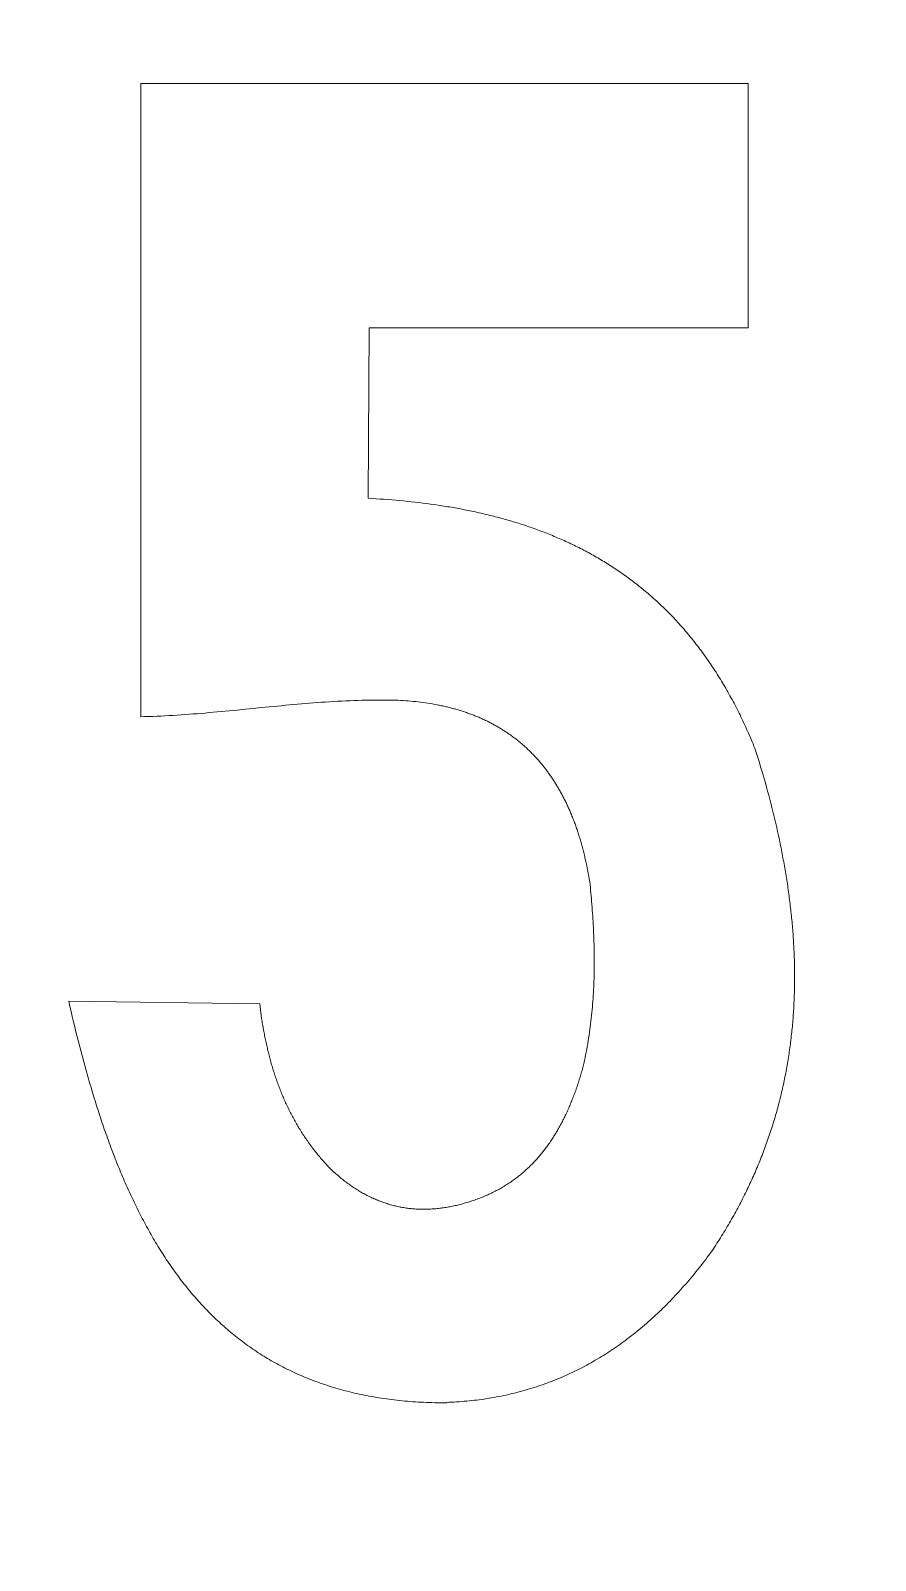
# Model space of a CAD drawing. Header units: millimetres. Extents: x 1182829 to 1183704, y -71582 to -71209.
# Drawn here: x 1182846.51 to 1182846.99, y -71525.89 to -71525.02 of the extents above; entities that cross this region are included whole.
import ezdxf

# ---------------------------------------------------------------- set-up
doc = ezdxf.new("R2010")
doc.units = ezdxf.units.MM
doc.layers.get('0').update_dxf_attribs({"lineweight": 9})

msp = doc.modelspace()

# ---------------------------------------------------------------- linework, layer by layer
msp.add_lwpolyline([(1182846.74651, -71525.80022), (1182846.74651, -71525.80022), (1182846.74799, -71525.80016), (1182846.74946, -71525.80009), (1182846.75092, -71525.80002), (1182846.75238, -71525.79993), (1182846.75383, -71525.79983), (1182846.75528, -71525.79972), (1182846.75673, -71525.7996), (1182846.75817, -71525.79947), (1182846.7596, -71525.79933), (1182846.76103, -71525.79918), (1182846.76246, -71525.79903), (1182846.76387, -71525.79885), (1182846.76529, -71525.79867), (1182846.7667, -71525.79848), (1182846.7681, -71525.79828), (1182846.7695, -71525.79807), (1182846.7709, -71525.79785), (1182846.77229, -71525.79762), (1182846.77367, -71525.79738), (1182846.77506, -71525.79713), (1182846.77643, -71525.79687), (1182846.7778, -71525.79659), (1182846.77917, -71525.79631), (1182846.78053, -71525.79602), (1182846.78189, -71525.79572), (1182846.78324, -71525.79541), (1182846.78458, -71525.79508), (1182846.78593, -71525.79475), (1182846.78726, -71525.79441), (1182846.7886, -71525.79406), (1182846.78992, -71525.7937), (1182846.79125, -71525.79333), (1182846.79257, -71525.79294), (1182846.79388, -71525.79255), (1182846.79519, -71525.79215), (1182846.79649, -71525.79174), (1182846.79779, -71525.79132), (1182846.79909, -71525.79089), (1182846.80038, -71525.79045), (1182846.80167, -71525.79), (1182846.80295, -71525.78954), (1182846.80422, -71525.78907), (1182846.80549, -71525.78859), (1182846.80676, -71525.7881), (1182846.80802, -71525.7876), (1182846.80928, -71525.78709), (1182846.81054, -71525.78657), (1182846.81178, -71525.78604), (1182846.81303, -71525.78551), (1182846.81427, -71525.78496), (1182846.8155, -71525.7844), (1182846.81673, -71525.78384), (1182846.81796, -71525.78326), (1182846.81918, -71525.78267), (1182846.8204, -71525.78208), (1182846.82161, -71525.78147), (1182846.82282, -71525.78086), (1182846.82402, -71525.78024), (1182846.82522, -71525.7796), (1182846.82642, -71525.77896), (1182846.82761, -71525.77831), (1182846.82879, -71525.77765), (1182846.82997, -71525.77698), (1182846.83115, -71525.7763), (1182846.83232, -71525.77561), (1182846.83349, -71525.77491), (1182846.83465, -71525.7742), (1182846.83581, -71525.77348), (1182846.83696, -71525.77275), (1182846.83811, -71525.77202), (1182846.83926, -71525.77127), (1182846.8404, -71525.77052), (1182846.84154, -71525.76975), (1182846.84267, -71525.76898), (1182846.8438, -71525.7682), (1182846.84492, -71525.76741), (1182846.84604, -71525.76661), (1182846.84716, -71525.7658), (1182846.84827, -71525.76498), (1182846.84938, -71525.76415), (1182846.85048, -71525.76331), (1182846.85158, -71525.76246), (1182846.85267, -71525.76161), (1182846.85376, -71525.76074), (1182846.85485, -71525.75987), (1182846.85593, -71525.75899), (1182846.857, -71525.7581), (1182846.85808, -71525.7572), (1182846.85914, -71525.75629), (1182846.86021, -71525.75537), (1182846.86127, -71525.75444), (1182846.86232, -71525.7535), (1182846.86337, -71525.75256), (1182846.86442, -71525.7516), (1182846.86547, -71525.75064), (1182846.8665, -71525.74967), (1182846.86754, -71525.74869), (1182846.86857, -71525.7477), (1182846.8696, -71525.7467), (1182846.87062, -71525.74569), (1182846.87164, -71525.74468), (1182846.87265, -71525.74365), (1182846.87366, -71525.74262), (1182846.87467, -71525.74158), (1182846.87567, -71525.74053), (1182846.87667, -71525.73947), (1182846.87766, -71525.7384), (1182846.87865, -71525.73732), (1182846.87964, -71525.73624), (1182846.88062, -71525.73514), (1182846.8816, -71525.73404), (1182846.88257, -71525.73293), (1182846.88354, -71525.73181), (1182846.8845, -71525.73068), (1182846.88547, -71525.72954), (1182846.88642, -71525.7284), (1182846.88738, -71525.72724), (1182846.88833, -71525.72608), (1182846.88927, -71525.72491), (1182846.89021, -71525.72373), (1182846.89115, -71525.72254), (1182846.89209, -71525.72135), (1182846.89302, -71525.72014), (1182846.89394, -71525.71893), (1182846.89486, -71525.71771), (1182846.89578, -71525.71648), (1182846.8967, -71525.71524), (1182846.89761, -71525.71399), (1182846.89761, -71525.71399), (1182846.8983, -71525.71294), (1182846.89899, -71525.71189), (1182846.89967, -71525.71084), (1182846.90035, -71525.70979), (1182846.90102, -71525.70874), (1182846.90169, -71525.70769), (1182846.90235, -71525.70664), (1182846.903, -71525.70559), (1182846.90365, -71525.70453), (1182846.9043, -71525.70348), (1182846.90493, -71525.70242), (1182846.90557, -71525.70137), (1182846.90619, -71525.70031), (1182846.90681, -71525.69926), (1182846.90743, -71525.6982), (1182846.90804, -71525.69714), (1182846.90864, -71525.69608), (1182846.90924, -71525.69503), (1182846.90983, -71525.69397), (1182846.91042, -71525.69291), (1182846.911, -71525.69185), (1182846.91158, -71525.69079), (1182846.91215, -71525.68972), (1182846.91272, -71525.68866), (1182846.91328, -71525.6876), (1182846.91383, -71525.68654), (1182846.91438, -71525.68547), (1182846.91492, -71525.68441), (1182846.91546, -71525.68334), (1182846.91599, -71525.68228), (1182846.91652, -71525.68121), (1182846.91704, -71525.68015), (1182846.91756, -71525.67908), (1182846.91807, -71525.67801), (1182846.91858, -71525.67694), (1182846.91908, -71525.67587), (1182846.91957, -71525.67481), (1182846.92006, -71525.67374), (1182846.92055, -71525.67266), (1182846.92103, -71525.67159), (1182846.9215, -71525.67052), (1182846.92197, -71525.66945), (1182846.92243, -71525.66838), (1182846.92289, -71525.6673), (1182846.92334, -71525.66623), (1182846.92379, -71525.66516), (1182846.92423, -71525.66408), (1182846.92467, -71525.66301), (1182846.9251, -71525.66193), (1182846.92553, -71525.66086), (1182846.92595, -71525.65978), (1182846.92637, -71525.6587), (1182846.92678, -71525.65762), (1182846.92719, -71525.65654), (1182846.92759, -71525.65547), (1182846.92799, -71525.65439), (1182846.92838, -71525.65331), (1182846.92876, -71525.65223), (1182846.92914, -71525.65114), (1182846.92952, -71525.65006), (1182846.92989, -71525.64898), (1182846.93026, -71525.6479), (1182846.93062, -71525.64682), (1182846.93098, -71525.64573), (1182846.93133, -71525.64465), (1182846.93167, -71525.64356), (1182846.93201, -71525.64248), (1182846.93235, -71525.64139), (1182846.93268, -71525.64031), (1182846.93301, -71525.63922), (1182846.93333, -71525.63813), (1182846.93365, -71525.63704), (1182846.93396, -71525.63596), (1182846.93427, -71525.63487), (1182846.93457, -71525.63378), (1182846.93487, -71525.63269), (1182846.93516, -71525.6316), (1182846.93545, -71525.63051), (1182846.93573, -71525.62942), (1182846.93601, -71525.62833), (1182846.93628, -71525.62723), (1182846.93655, -71525.62614), (1182846.93681, -71525.62505), (1182846.93707, -71525.62395), (1182846.93733, -71525.62286), (1182846.93758, -71525.62176), (1182846.93782, -71525.62067), (1182846.93806, -71525.61957), (1182846.9383, -71525.61848), (1182846.93853, -71525.61738), (1182846.93876, -71525.61628), (1182846.93898, -71525.61519), (1182846.9392, -71525.61409), (1182846.93941, -71525.61299), (1182846.93962, -71525.61189), (1182846.93982, -71525.61079), (1182846.94002, -71525.60969), (1182846.94021, -71525.60859), (1182846.9404, -71525.60749), (1182846.94059, -71525.60639), (1182846.94077, -71525.60529), (1182846.94095, -71525.60418), (1182846.94112, -71525.60308), (1182846.94129, -71525.60198), (1182846.94145, -71525.60088), (1182846.94161, -71525.59977), (1182846.94176, -71525.59867), (1182846.94191, -71525.59756), (1182846.94206, -71525.59646), (1182846.9422, -71525.59535), (1182846.94233, -71525.59424), (1182846.94246, -71525.59314), (1182846.94259, -71525.59203), (1182846.94272, -71525.59092), (1182846.94284, -71525.58981), (1182846.94295, -71525.5887), (1182846.94306, -71525.5876), (1182846.94317, -71525.58649), (1182846.94327, -71525.58538), (1182846.94337, -71525.58426), (1182846.94346, -71525.58315), (1182846.94355, -71525.58204), (1182846.94363, -71525.58093), (1182846.94371, -71525.57982), (1182846.94379, -71525.57871), (1182846.94386, -71525.57759), (1182846.94393, -71525.57648), (1182846.94399, -71525.57536), (1182846.94405, -71525.57425), (1182846.94411, -71525.57314), (1182846.94416, -71525.57202), (1182846.94421, -71525.5709), (1182846.94425, -71525.56979), (1182846.94429, -71525.56867), (1182846.94433, -71525.56755), (1182846.94436, -71525.56644), (1182846.94438, -71525.56532), (1182846.94441, -71525.5642), (1182846.94443, -71525.56308), (1182846.94444, -71525.56196), (1182846.94445, -71525.56084), (1182846.94446, -71525.55972), (1182846.94446, -71525.5586), (1182846.94446, -71525.55748), (1182846.94446, -71525.55636), (1182846.94445, -71525.55524), (1182846.94443, -71525.55412), (1182846.94442, -71525.55299), (1182846.9444, -71525.55187), (1182846.94437, -71525.55075), (1182846.94434, -71525.54962), (1182846.94431, -71525.5485), (1182846.94427, -71525.54738), (1182846.94423, -71525.54625), (1182846.94419, -71525.54513), (1182846.94414, -71525.544), (1182846.94409, -71525.54287), (1182846.94404, -71525.54175), (1182846.94398, -71525.54062), (1182846.94391, -71525.53949), (1182846.94385, -71525.53836), (1182846.94378, -71525.53724), (1182846.9437, -71525.53611), (1182846.94363, -71525.53498), (1182846.94355, -71525.53385), (1182846.94346, -71525.53272), (1182846.94337, -71525.53159), (1182846.94328, -71525.53046), (1182846.94318, -71525.52933), (1182846.94308, -71525.5282), (1182846.94298, -71525.52707), (1182846.94287, -71525.52593), (1182846.94276, -71525.5248), (1182846.94265, -71525.52367), (1182846.94253, -71525.52254), (1182846.94241, -71525.5214), (1182846.94229, -71525.52027), (1182846.94216, -71525.51913), (1182846.94203, -71525.518), (1182846.94189, -71525.51686), (1182846.94175, -71525.51573), (1182846.94161, -71525.51459), (1182846.94146, -71525.51346), (1182846.94131, -71525.51232), (1182846.94116, -71525.51118), (1182846.94101, -71525.51005), (1182846.94085, -71525.50891), (1182846.94068, -71525.50777), (1182846.94052, -71525.50663), (1182846.94035, -71525.50549), (1182846.94018, -71525.50435), (1182846.94, -71525.50321), (1182846.93982, -71525.50207), (1182846.93964, -71525.50093), (1182846.93945, -71525.49979), (1182846.93926, -71525.49865), (1182846.93907, -71525.49751), (1182846.93887, -71525.49637), (1182846.93867, -71525.49523), (1182846.93847, -71525.49409), (1182846.93826, -71525.49294), (1182846.93805, -71525.4918), (1182846.93784, -71525.49066), (1182846.93763, -71525.48951), (1182846.93741, -71525.48837), (1182846.93719, -71525.48723), (1182846.93696, -71525.48608), (1182846.93673, -71525.48494), (1182846.9365, -71525.48379), (1182846.93627, -71525.48265), (1182846.93603, -71525.4815), (1182846.93579, -71525.48035), (1182846.9353, -71525.47806), (1182846.93479, -71525.47576), (1182846.93428, -71525.47347), (1182846.93375, -71525.47117), (1182846.93321, -71525.46887), (1182846.93266, -71525.46657), (1182846.9321, -71525.46427), (1182846.93153, -71525.46197), (1182846.93094, -71525.45966), (1182846.93034, -71525.45736), (1182846.92973, -71525.45505), (1182846.92912, -71525.45274), (1182846.92848, -71525.45044), (1182846.92784, -71525.44813), (1182846.92719, -71525.44581), (1182846.92653, -71525.4435), (1182846.92585, -71525.44119), (1182846.92517, -71525.43887), (1182846.92447, -71525.43656), (1182846.92377, -71525.43424), (1182846.92305, -71525.43192), (1182846.92232, -71525.4296), (1182846.92232, -71525.4296), (1182846.92183, -71525.42837), (1182846.92133, -71525.42714), (1182846.92083, -71525.42591), (1182846.92032, -71525.4247), (1182846.91981, -71525.42349), (1182846.9193, -71525.42228), (1182846.91878, -71525.42109), (1182846.91826, -71525.4199), (1182846.91774, -71525.41871), (1182846.91721, -71525.41753), (1182846.91668, -71525.41636), (1182846.91615, -71525.4152), (1182846.91561, -71525.41404), (1182846.91507, -71525.41289), (1182846.91453, -71525.41175), (1182846.91398, -71525.41061), (1182846.91343, -71525.40948), (1182846.91287, -71525.40835), (1182846.91231, -71525.40723), (1182846.91175, -71525.40612), (1182846.91119, -71525.40502), (1182846.91062, -71525.40392), (1182846.91004, -71525.40282), (1182846.90947, -71525.40174), (1182846.90889, -71525.40066), (1182846.90831, -71525.39958), (1182846.90772, -71525.39851), (1182846.90713, -71525.39745), (1182846.90654, -71525.3964), (1182846.90594, -71525.39535), (1182846.90534, -71525.39431), (1182846.90474, -71525.39327), (1182846.90414, -71525.39224), (1182846.90353, -71525.39122), (1182846.90291, -71525.3902), (1182846.9023, -71525.38919), (1182846.90168, -71525.38818), (1182846.90106, -71525.38718), (1182846.90043, -71525.38619), (1182846.8998, -71525.3852), (1182846.89917, -71525.38422), (1182846.89853, -71525.38324), (1182846.89789, -71525.38227), (1182846.89725, -71525.38131), (1182846.89661, -71525.38035), (1182846.89596, -71525.3794), (1182846.8953, -71525.37846), (1182846.89465, -71525.37752), (1182846.89399, -71525.37659), (1182846.89333, -71525.37566), (1182846.89267, -71525.37474), (1182846.892, -71525.37382), (1182846.89133, -71525.37291), (1182846.89065, -71525.37201), (1182846.88998, -71525.37111), (1182846.88929, -71525.37022), (1182846.88861, -71525.36933), (1182846.88792, -71525.36845), (1182846.88723, -71525.36758), (1182846.88654, -71525.36671), (1182846.88585, -71525.36584), (1182846.88515, -71525.36499), (1182846.88444, -71525.36413), (1182846.88374, -71525.36329), (1182846.88303, -71525.36245), (1182846.88232, -71525.36161), (1182846.88161, -71525.36078), (1182846.88089, -71525.35996), (1182846.88017, -71525.35914), (1182846.87944, -71525.35833), (1182846.87872, -71525.35752), (1182846.87799, -71525.35672), (1182846.87726, -71525.35592), (1182846.87652, -71525.35513), (1182846.87578, -71525.35435), (1182846.87504, -71525.35357), (1182846.8743, -71525.3528), (1182846.87355, -71525.35203), (1182846.8728, -71525.35127), (1182846.87205, -71525.35051), (1182846.87129, -71525.34976), (1182846.87053, -71525.34901), (1182846.86977, -71525.34827), (1182846.86901, -71525.34753), (1182846.86824, -71525.3468), (1182846.86747, -71525.34608), (1182846.8667, -71525.34536), (1182846.86592, -71525.34464), (1182846.86514, -71525.34393), (1182846.86436, -71525.34323), (1182846.86357, -71525.34253), (1182846.86279, -71525.34184), (1182846.862, -71525.34115), (1182846.8612, -71525.34046), (1182846.86041, -71525.33979), (1182846.85961, -71525.33911), (1182846.85881, -71525.33844), (1182846.858, -71525.33778), (1182846.8572, -71525.33712), (1182846.85639, -71525.33647), (1182846.85558, -71525.33582), (1182846.85476, -71525.33518), (1182846.85394, -71525.33454), (1182846.85312, -71525.33391), (1182846.8523, -71525.33329), (1182846.85147, -71525.33266), (1182846.85064, -71525.33205), (1182846.84981, -71525.33143), (1182846.84898, -71525.33083), (1182846.84814, -71525.33022), (1182846.8473, -71525.32963), (1182846.84646, -71525.32903), (1182846.84562, -71525.32845), (1182846.84477, -71525.32786), (1182846.84392, -71525.32728), (1182846.84307, -71525.32671), (1182846.84221, -71525.32614), (1182846.84136, -71525.32558), (1182846.8405, -71525.32502), (1182846.83963, -71525.32447), (1182846.83877, -71525.32392), (1182846.8379, -71525.32337), (1182846.83703, -71525.32283), (1182846.83616, -71525.3223), (1182846.83528, -71525.32177), (1182846.8344, -71525.32124), (1182846.83352, -71525.32072), (1182846.83264, -71525.3202), (1182846.83176, -71525.31969), (1182846.83087, -71525.31918), (1182846.82998, -71525.31868), (1182846.82908, -71525.31818), (1182846.82819, -71525.31769), (1182846.82729, -71525.3172), (1182846.82639, -71525.31671), (1182846.82549, -71525.31623), (1182846.82458, -71525.31576), (1182846.82368, -71525.31529), (1182846.82277, -71525.31482), (1182846.82185, -71525.31436), (1182846.82094, -71525.3139), (1182846.82002, -71525.31344), (1182846.8191, -71525.31299), (1182846.81818, -71525.31255), (1182846.81726, -71525.31211), (1182846.81633, -71525.31167), (1182846.8154, -71525.31124), (1182846.81447, -71525.31081), (1182846.81354, -71525.31039), (1182846.8126, -71525.30997), (1182846.81167, -71525.30956), (1182846.81073, -71525.30915), (1182846.80978, -71525.30874), (1182846.80884, -71525.30834), (1182846.80789, -71525.30794), (1182846.80694, -71525.30754), (1182846.80599, -71525.30716), (1182846.80504, -71525.30677), (1182846.80408, -71525.30639), (1182846.80312, -71525.30601), (1182846.80216, -71525.30564), (1182846.8012, -71525.30527), (1182846.80024, -71525.3049), (1182846.79927, -71525.30454), (1182846.7983, -71525.30418), (1182846.79733, -71525.30383), (1182846.79636, -71525.30348), (1182846.79538, -71525.30314), (1182846.7944, -71525.3028), (1182846.79342, -71525.30246), (1182846.79244, -71525.30212), (1182846.79146, -71525.30179), (1182846.79047, -71525.30147), (1182846.78948, -71525.30115), (1182846.78849, -71525.30083), (1182846.7875, -71525.30052), (1182846.78651, -71525.3002), (1182846.78551, -71525.2999), (1182846.78451, -71525.2996), (1182846.78351, -71525.2993), (1182846.78251, -71525.299), (1182846.7815, -71525.29871), (1182846.7805, -71525.29842), (1182846.77949, -71525.29814), (1182846.77848, -71525.29786), (1182846.77747, -71525.29758), (1182846.77645, -71525.29731), (1182846.77543, -71525.29704), (1182846.77442, -71525.29677), (1182846.7734, -71525.29651), (1182846.77237, -71525.29625), (1182846.77135, -71525.296), (1182846.77032, -71525.29574), (1182846.76929, -71525.2955), (1182846.76826, -71525.29525), (1182846.76723, -71525.29501), (1182846.7662, -71525.29477), (1182846.76516, -71525.29454), (1182846.76413, -71525.29431), (1182846.76309, -71525.29408), (1182846.76204, -71525.29386), (1182846.761, -71525.29364), (1182846.75996, -71525.29342), (1182846.75891, -71525.29321), (1182846.75786, -71525.293), (1182846.75681, -71525.29279), (1182846.75576, -71525.29259), (1182846.75471, -71525.29239), (1182846.75365, -71525.29219), (1182846.75259, -71525.29199), (1182846.75153, -71525.2918), (1182846.75047, -71525.29162), (1182846.74941, -71525.29143), (1182846.74834, -71525.29125), (1182846.74728, -71525.29107), (1182846.74621, -71525.2909), (1182846.74514, -71525.29073), (1182846.74407, -71525.29056), (1182846.743, -71525.29039), (1182846.74192, -71525.29023), (1182846.73977, -71525.28992), (1182846.73761, -71525.28961), (1182846.73544, -71525.28932), (1182846.73326, -71525.28905), (1182846.73108, -71525.28878), (1182846.7289, -71525.28852), (1182846.7267, -71525.28828), (1182846.7245, -71525.28805), (1182846.7223, -71525.28783), (1182846.72009, -71525.28762), (1182846.71787, -71525.28742), (1182846.71565, -71525.28723), (1182846.71342, -71525.28705), (1182846.71118, -71525.28688), (1182846.70894, -71525.28673), (1182846.7067, -71525.28658), (1182846.70444, -71525.28645), (1182846.70219, -71525.28632), (1182846.70271, -71525.18938), (1182846.91816, -71525.18938), (1182846.91816, -71525.05046), (1182846.57291, -71525.05046), (1182846.57291, -71525.36713), (1182846.57291, -71525.41047), (1182846.57291, -71525.41047), (1182846.57519, -71525.41041), (1182846.57748, -71525.41034), (1182846.57977, -71525.41026), (1182846.58206, -71525.41017), (1182846.58434, -71525.41007), (1182846.58663, -71525.40995), (1182846.58891, -71525.40983), (1182846.5912, -71525.4097), (1182846.59348, -71525.40956), (1182846.59577, -71525.40941), (1182846.59805, -71525.40925), (1182846.60033, -71525.40908), (1182846.60262, -71525.40891), (1182846.6049, -71525.40873), (1182846.60718, -71525.40854), (1182846.60946, -71525.40835), (1182846.61174, -71525.40815), (1182846.61402, -71525.40795), (1182846.61631, -71525.40774), (1182846.61859, -71525.40753), (1182846.62315, -71525.4071), (1182846.62771, -71525.40665), (1182846.63227, -71525.4062), (1182846.63683, -71525.40575), (1182846.64139, -71525.4053), (1182846.64595, -71525.40485), (1182846.65052, -71525.4044), (1182846.6528, -71525.40419), (1182846.65508, -71525.40397), (1182846.65736, -71525.40376), (1182846.65964, -71525.40355), (1182846.66193, -71525.40335), (1182846.66421, -71525.40316), (1182846.66649, -71525.40297), (1182846.66878, -71525.40278), (1182846.67106, -71525.4026), (1182846.67335, -71525.40243), (1182846.67563, -71525.40227), (1182846.67792, -71525.40211), (1182846.6802, -71525.40196), (1182846.68249, -71525.40182), (1182846.68478, -71525.40169), (1182846.68706, -71525.40157), (1182846.68935, -71525.40146), (1182846.69164, -71525.40136), (1182846.69393, -71525.40127), (1182846.69622, -71525.40119), (1182846.69851, -71525.40113), (1182846.70081, -71525.40107), (1182846.7031, -71525.40103), (1182846.70424, -71525.40102), (1182846.70539, -71525.401), (1182846.70654, -71525.40099), (1182846.70769, -71525.40099), (1182846.70883, -71525.40099), (1182846.70998, -71525.40099), (1182846.71113, -71525.40099), (1182846.71228, -71525.401), (1182846.71343, -71525.40102), (1182846.71458, -71525.40103), (1182846.71572, -71525.40105), (1182846.71687, -71525.40108), (1182846.71802, -71525.40111), (1182846.71917, -71525.40114), (1182846.71917, -71525.40114), (1182846.72062, -71525.40121), (1182846.72206, -71525.4013), (1182846.7235, -71525.40139), (1182846.72492, -71525.4015), (1182846.72633, -71525.40162), (1182846.72774, -71525.40175), (1182846.72913, -71525.40189), (1182846.73051, -71525.40204), (1182846.73189, -71525.4022), (1182846.73326, -71525.40238), (1182846.73461, -71525.40257), (1182846.73596, -71525.40277), (1182846.7373, -71525.40298), (1182846.73863, -71525.4032), (1182846.73995, -71525.40344), (1182846.74126, -71525.40368), (1182846.74191, -71525.40381), (1182846.74256, -71525.40394), (1182846.74321, -71525.40407), (1182846.74385, -71525.40421), (1182846.74449, -71525.40435), (1182846.74513, -71525.40449), (1182846.74577, -71525.40463), (1182846.74641, -71525.40478), (1182846.74704, -71525.40493), (1182846.74767, -71525.40509), (1182846.7483, -71525.40524), (1182846.74893, -71525.4054), (1182846.74955, -71525.40556), (1182846.75017, -71525.40573), (1182846.75079, -71525.4059), (1182846.75141, -71525.40607), (1182846.75202, -71525.40624), (1182846.75263, -71525.40642), (1182846.75324, -71525.4066), (1182846.75385, -71525.40678), (1182846.75445, -71525.40697), (1182846.75506, -71525.40715), (1182846.75566, -71525.40735), (1182846.75625, -71525.40754), (1182846.75685, -71525.40774), (1182846.75744, -71525.40794), (1182846.75803, -71525.40814), (1182846.75862, -71525.40835), (1182846.75921, -71525.40856), (1182846.75979, -71525.40877), (1182846.76037, -71525.40898), (1182846.76095, -71525.4092), (1182846.76153, -71525.40942), (1182846.7621, -71525.40964), (1182846.76268, -71525.40987), (1182846.76325, -71525.4101), (1182846.76381, -71525.41033), (1182846.76438, -71525.41057), (1182846.76494, -71525.41081), (1182846.7655, -71525.41105), (1182846.76606, -71525.41129), (1182846.76661, -71525.41154), (1182846.76717, -71525.41179), (1182846.76772, -71525.41204), (1182846.76827, -71525.4123), (1182846.76881, -71525.41256), (1182846.76936, -71525.41282), (1182846.7699, -71525.41308), (1182846.77044, -71525.41335), (1182846.77097, -71525.41362), (1182846.77151, -71525.41389), (1182846.77204, -71525.41417), (1182846.77257, -71525.41445), (1182846.7731, -71525.41473), (1182846.77362, -71525.41502), (1182846.77415, -71525.4153), (1182846.77467, -71525.41559), (1182846.77518, -71525.41589), (1182846.7757, -71525.41619), (1182846.77621, -71525.41648), (1182846.77672, -71525.41679), (1182846.77723, -71525.41709), (1182846.77774, -71525.4174), (1182846.77824, -71525.41771), (1182846.77874, -71525.41803), (1182846.77924, -71525.41835), (1182846.77974, -71525.41867), (1182846.78023, -71525.41899), (1182846.78072, -71525.41932), (1182846.78121, -71525.41964), (1182846.7817, -71525.41998), (1182846.78219, -71525.42031), (1182846.78267, -71525.42065), (1182846.78315, -71525.42099), (1182846.78363, -71525.42133), (1182846.7841, -71525.42168), (1182846.78458, -71525.42203), (1182846.78505, -71525.42238), (1182846.78551, -71525.42274), (1182846.78598, -71525.4231), (1182846.78644, -71525.42346), (1182846.78691, -71525.42383), (1182846.78736, -71525.42419), (1182846.78782, -71525.42456), (1182846.78828, -71525.42494), (1182846.78873, -71525.42531), (1182846.78918, -71525.42569), (1182846.78962, -71525.42607), (1182846.79007, -71525.42646), (1182846.79051, -71525.42685), (1182846.79095, -71525.42724), (1182846.79139, -71525.42763), (1182846.79182, -71525.42803), (1182846.79226, -71525.42843), (1182846.79269, -71525.42883), (1182846.79311, -71525.42924), (1182846.79354, -71525.42965), (1182846.79396, -71525.43006), (1182846.79438, -71525.43047), (1182846.7948, -71525.43089), (1182846.79522, -71525.43131), (1182846.79563, -71525.43174), (1182846.79605, -71525.43216), (1182846.79645, -71525.43259), (1182846.79686, -71525.43303), (1182846.79727, -71525.43346), (1182846.79767, -71525.4339), (1182846.79807, -71525.43434), (1182846.79846, -71525.43479), (1182846.79886, -71525.43523), (1182846.79925, -71525.43568), (1182846.79964, -71525.43614), (1182846.80003, -71525.43659), (1182846.80042, -71525.43705), (1182846.8008, -71525.43752), (1182846.80118, -71525.43798), (1182846.80156, -71525.43845), (1182846.80193, -71525.43892), (1182846.80231, -71525.43939), (1182846.80268, -71525.43987), (1182846.80305, -71525.44035), (1182846.80341, -71525.44083), (1182846.80378, -71525.44132), (1182846.80414, -71525.44181), (1182846.8045, -71525.4423), (1182846.80486, -71525.4428), (1182846.80521, -71525.44329), (1182846.80556, -71525.4438), (1182846.80591, -71525.4443), (1182846.80626, -71525.44481), (1182846.8066, -71525.44532), (1182846.80695, -71525.44583), (1182846.80729, -71525.44634), (1182846.80763, -71525.44686), (1182846.80796, -71525.44738), (1182846.80829, -71525.44791), (1182846.80862, -71525.44844), (1182846.80895, -71525.44897), (1182846.80928, -71525.4495), (1182846.8096, -71525.45004), (1182846.80992, -71525.45058), (1182846.81024, -71525.45112), (1182846.81056, -71525.45167), (1182846.81087, -71525.45221), (1182846.81119, -71525.45277), (1182846.81149, -71525.45332), (1182846.8118, -71525.45388), (1182846.81211, -71525.45444), (1182846.81241, -71525.455), (1182846.81271, -71525.45557), (1182846.81301, -71525.45614), (1182846.8133, -71525.45671), (1182846.81359, -71525.45729), (1182846.81388, -71525.45786), (1182846.81417, -71525.45845), (1182846.81446, -71525.45903), (1182846.81474, -71525.45962), (1182846.81502, -71525.46021), (1182846.8153, -71525.4608), (1182846.81557, -71525.4614), (1182846.81585, -71525.462), (1182846.81612, -71525.4626), (1182846.81639, -71525.46321), (1182846.81665, -71525.46381), (1182846.81692, -71525.46442), (1182846.81718, -71525.46504), (1182846.81744, -71525.46566), (1182846.81769, -71525.46628), (1182846.81795, -71525.4669), (1182846.8182, -71525.46753), (1182846.81845, -71525.46816), (1182846.8187, -71525.46879), (1182846.81894, -71525.46942), (1182846.81919, -71525.47006), (1182846.81943, -71525.4707), (1182846.81966, -71525.47135), (1182846.8199, -71525.47199), (1182846.82013, -71525.47265), (1182846.82036, -71525.4733), (1182846.82059, -71525.47395), (1182846.82081, -71525.47461), (1182846.82104, -71525.47528), (1182846.82126, -71525.47594), (1182846.82148, -71525.47661), (1182846.82169, -71525.47728), (1182846.82191, -71525.47796), (1182846.82212, -71525.47863), (1182846.82233, -71525.47931), (1182846.82253, -71525.48), (1182846.82274, -71525.48068), (1182846.82294, -71525.48137), (1182846.82314, -71525.48207), (1182846.82334, -71525.48276), (1182846.82353, -71525.48346), (1182846.82372, -71525.48416), (1182846.82391, -71525.48487), (1182846.8241, -71525.48557), (1182846.82428, -71525.48628), (1182846.82447, -71525.487), (1182846.82465, -71525.48771), (1182846.82482, -71525.48843), (1182846.825, -71525.48916), (1182846.82517, -71525.48988), (1182846.82534, -71525.49061), (1182846.82551, -71525.49134), (1182846.82568, -71525.49208), (1182846.82584, -71525.49281), (1182846.826, -71525.49355), (1182846.82616, -71525.4943), (1182846.82631, -71525.49504), (1182846.82662, -71525.49655), (1182846.82691, -71525.49806), (1182846.8272, -71525.49959), (1182846.82748, -71525.50113), (1182846.82774, -71525.50268), (1182846.828, -71525.50424), (1182846.82824, -71525.50582), (1182846.82824, -71525.50582), (1182846.8284, -71525.50744), (1182846.82856, -71525.50906), (1182846.82871, -71525.51068), (1182846.82885, -71525.51231), (1182846.82899, -71525.51393), (1182846.82913, -71525.51555), (1182846.82926, -71525.51717), (1182846.82938, -71525.5188), (1182846.8295, -71525.52042), (1182846.82962, -71525.52204), (1182846.82973, -71525.52366), (1182846.82983, -71525.52528), (1182846.82993, -71525.5269), (1182846.83002, -71525.52852), (1182846.8301, -71525.53014), (1182846.83018, -71525.53176), (1182846.83026, -71525.53338), (1182846.83032, -71525.535), (1182846.83039, -71525.53662), (1182846.83044, -71525.53824), (1182846.83049, -71525.53986), (1182846.83053, -71525.54147), (1182846.83056, -71525.54309), (1182846.83058, -71525.54471), (1182846.8306, -71525.54633), (1182846.83061, -71525.54794), (1182846.83062, -71525.54956), (1182846.83061, -71525.55118), (1182846.8306, -71525.55279), (1182846.83058, -71525.55441), (1182846.83056, -71525.55603), (1182846.83052, -71525.55764), (1182846.83048, -71525.55926), (1182846.83042, -71525.56087), (1182846.83036, -71525.56248), (1182846.83029, -71525.5641), (1182846.83021, -71525.56571), (1182846.83013, -71525.56733), (1182846.83003, -71525.56894), (1182846.82992, -71525.57055), (1182846.82981, -71525.57217), (1182846.82969, -71525.57378), (1182846.82955, -71525.57539), (1182846.82941, -71525.577), (1182846.82925, -71525.57861), (1182846.82909, -71525.58022), (1182846.82892, -71525.58183), (1182846.82874, -71525.58344), (1182846.82854, -71525.58505), (1182846.82834, -71525.58666), (1182846.82812, -71525.58827), (1182846.8279, -71525.58988), (1182846.82766, -71525.59149), (1182846.82741, -71525.5931), (1182846.82716, -71525.59471), (1182846.82689, -71525.59631), (1182846.82661, -71525.59792), (1182846.82631, -71525.59953), (1182846.82601, -71525.60113), (1182846.8257, -71525.60274), (1182846.82537, -71525.60435), (1182846.82503, -71525.60595), (1182846.82486, -71525.60675), (1182846.82468, -71525.60756), (1182846.8245, -71525.60836), (1182846.82432, -71525.60916), (1182846.82432, -71525.60916), (1182846.8241, -71525.60994), (1182846.82388, -71525.61073), (1182846.82366, -71525.61151), (1182846.82344, -71525.61228), (1182846.82321, -71525.61306), (1182846.82299, -71525.61383), (1182846.82276, -71525.6146), (1182846.82252, -71525.61537), (1182846.82229, -71525.61613), (1182846.82205, -71525.6169), (1182846.82181, -71525.61766), (1182846.82156, -71525.61841), (1182846.82132, -71525.61917), (1182846.82107, -71525.61992), (1182846.82081, -71525.62067), (1182846.82056, -71525.62142), (1182846.8203, -71525.62216), (1182846.82004, -71525.62291), (1182846.81977, -71525.62365), (1182846.81951, -71525.62438), (1182846.81924, -71525.62512), (1182846.81896, -71525.62585), (1182846.81869, -71525.62658), (1182846.81841, -71525.6273), (1182846.81813, -71525.62803), (1182846.81784, -71525.62875), (1182846.81755, -71525.62946), (1182846.81726, -71525.63018), (1182846.81697, -71525.63089), (1182846.81667, -71525.6316), (1182846.81637, -71525.6323), (1182846.81606, -71525.63301), (1182846.81575, -71525.63371), (1182846.81544, -71525.6344), (1182846.81513, -71525.6351), (1182846.81481, -71525.63579), (1182846.81449, -71525.63648), (1182846.81416, -71525.63716), (1182846.81384, -71525.63784), (1182846.8135, -71525.63852), (1182846.81317, -71525.6392), (1182846.81283, -71525.63987), (1182846.81249, -71525.64054), (1182846.81214, -71525.6412), (1182846.81179, -71525.64186), (1182846.81144, -71525.64252), (1182846.81108, -71525.64318), (1182846.81072, -71525.64383), (1182846.81036, -71525.64448), (1182846.80999, -71525.64513), (1182846.80962, -71525.64577), (1182846.80924, -71525.64641), (1182846.80887, -71525.64704), (1182846.80848, -71525.64767), (1182846.8081, -71525.6483), (1182846.80771, -71525.64893), (1182846.80731, -71525.64955), (1182846.80691, -71525.65017), (1182846.80651, -71525.65078), (1182846.80611, -71525.65139), (1182846.8057, -71525.652), (1182846.80528, -71525.6526), (1182846.80486, -71525.6532), (1182846.80444, -71525.6538), (1182846.80401, -71525.65439), (1182846.80358, -71525.65498), (1182846.80315, -71525.65556), (1182846.80271, -71525.65614), (1182846.80227, -71525.65672), (1182846.80182, -71525.65729), (1182846.80137, -71525.65786), (1182846.80091, -71525.65843), (1182846.80045, -71525.65899), (1182846.79999, -71525.65955), (1182846.79952, -71525.6601), (1182846.79905, -71525.66065), (1182846.79857, -71525.6612), (1182846.79809, -71525.66174), (1182846.7976, -71525.66228), (1182846.79711, -71525.66281), (1182846.79662, -71525.66334), (1182846.79612, -71525.66386), (1182846.79562, -71525.66439), (1182846.79511, -71525.6649), (1182846.79459, -71525.66542), (1182846.79408, -71525.66592), (1182846.79355, -71525.66643), (1182846.79303, -71525.66693), (1182846.7925, -71525.66743), (1182846.79196, -71525.66792), (1182846.79142, -71525.6684), (1182846.79087, -71525.66889), (1182846.79032, -71525.66937), (1182846.78977, -71525.66984), (1182846.78921, -71525.67031), (1182846.78864, -71525.67078), (1182846.78807, -71525.67124), (1182846.7875, -71525.67169), (1182846.78692, -71525.67215), (1182846.78633, -71525.67259), (1182846.78574, -71525.67304), (1182846.78515, -71525.67347), (1182846.78455, -71525.67391), (1182846.78394, -71525.67434), (1182846.78333, -71525.67476), (1182846.78272, -71525.67518), (1182846.7821, -71525.6756), (1182846.78147, -71525.67601), (1182846.78084, -71525.67641), (1182846.7802, -71525.67681), (1182846.77956, -71525.67721), (1182846.77892, -71525.6776), (1182846.77827, -71525.67799), (1182846.77761, -71525.67837), (1182846.77695, -71525.67875), (1182846.77628, -71525.67912), (1182846.77561, -71525.67949), (1182846.77493, -71525.67985), (1182846.77425, -71525.68021), (1182846.77356, -71525.68056), (1182846.77286, -71525.68091), (1182846.77216, -71525.68125), (1182846.77146, -71525.68159), (1182846.77074, -71525.68192), (1182846.77003, -71525.68224), (1182846.76931, -71525.68257), (1182846.76858, -71525.68288), (1182846.76784, -71525.68319), (1182846.76784, -71525.68319), (1182846.76709, -71525.6835), (1182846.76634, -71525.68379), (1182846.76559, -71525.68408), (1182846.76484, -71525.68436), (1182846.76409, -71525.68464), (1182846.76334, -71525.68491), (1182846.7626, -71525.68517), (1182846.76185, -71525.68543), (1182846.76111, -71525.68568), (1182846.76036, -71525.68593), (1182846.75962, -71525.68616), (1182846.75888, -71525.6864), (1182846.75814, -71525.68662), (1182846.7574, -71525.68684), (1182846.75666, -71525.68706), (1182846.75592, -71525.68726), (1182846.75518, -71525.68746), (1182846.75445, -71525.68766), (1182846.75371, -71525.68784), (1182846.75298, -71525.68802), (1182846.75224, -71525.6882), (1182846.75151, -71525.68837), (1182846.75078, -71525.68853), (1182846.75005, -71525.68868), (1182846.74932, -71525.68883), (1182846.7486, -71525.68897), (1182846.74787, -71525.68911), (1182846.74714, -71525.68924), (1182846.74642, -71525.68936), (1182846.74569, -71525.68948), (1182846.74497, -71525.68959), (1182846.74425, -71525.68969), (1182846.74353, -71525.68978), (1182846.74281, -71525.68987), (1182846.74209, -71525.68996), (1182846.74137, -71525.69003), (1182846.74066, -71525.6901), (1182846.73994, -71525.69016), (1182846.73923, -71525.69022), (1182846.73851, -71525.69027), (1182846.7378, -71525.69031), (1182846.73709, -71525.69035), (1182846.73638, -71525.69038), (1182846.73567, -71525.6904), (1182846.73496, -71525.69041), (1182846.73425, -71525.69042), (1182846.73355, -71525.69042), (1182846.73284, -71525.69042), (1182846.73214, -71525.69041), (1182846.73144, -71525.69039), (1182846.73074, -71525.69036), (1182846.73003, -71525.69033), (1182846.72933, -71525.69029), (1182846.72864, -71525.69025), (1182846.72794, -71525.69019), (1182846.72724, -71525.69013), (1182846.72655, -71525.69007), (1182846.72585, -71525.68999), (1182846.72516, -71525.68991), (1182846.72447, -71525.68982), (1182846.72378, -71525.68973), (1182846.72309, -71525.68963), (1182846.7224, -71525.68952), (1182846.72171, -71525.6894), (1182846.72102, -71525.68928), (1182846.72034, -71525.68915), (1182846.71965, -71525.68901), (1182846.71897, -71525.68887), (1182846.71829, -71525.68872), (1182846.7176, -71525.68856), (1182846.71692, -71525.68839), (1182846.71625, -71525.68822), (1182846.71557, -71525.68804), (1182846.71489, -71525.68786), (1182846.71422, -71525.68766), (1182846.71354, -71525.68746), (1182846.71287, -71525.68725), (1182846.71219, -71525.68704), (1182846.71152, -71525.68681), (1182846.71085, -71525.68658), (1182846.71018, -71525.68635), (1182846.70952, -71525.6861), (1182846.70885, -71525.68585), (1182846.70818, -71525.68559), (1182846.70752, -71525.68533), (1182846.70686, -71525.68505), (1182846.70619, -71525.68477), (1182846.70553, -71525.68448), (1182846.70487, -71525.68419), (1182846.70421, -71525.68388), (1182846.70356, -71525.68357), (1182846.7029, -71525.68326), (1182846.70224, -71525.68293), (1182846.70159, -71525.6826), (1182846.70094, -71525.68226), (1182846.70028, -71525.68191), (1182846.69963, -71525.68155), (1182846.69898, -71525.68119), (1182846.69834, -71525.68082), (1182846.69769, -71525.68044), (1182846.69704, -71525.68006), (1182846.6964, -71525.67967), (1182846.69575, -71525.67927), (1182846.69511, -71525.67886), (1182846.69447, -71525.67844), (1182846.69383, -71525.67802), (1182846.69319, -71525.67759), (1182846.69255, -71525.67715), (1182846.69191, -71525.67671), (1182846.69128, -71525.67625), (1182846.69064, -71525.67579), (1182846.69001, -71525.67533), (1182846.68938, -71525.67485), (1182846.68875, -71525.67437), (1182846.68812, -71525.67387), (1182846.68749, -71525.67337), (1182846.68686, -71525.67287), (1182846.68624, -71525.67235), (1182846.68561, -71525.67183), (1182846.68499, -71525.6713), (1182846.68436, -71525.67076), (1182846.68374, -71525.67022), (1182846.68312, -71525.66966), (1182846.6825, -71525.6691), (1182846.68189, -71525.66853), (1182846.68127, -71525.66796), (1182846.68065, -71525.66737), (1182846.68004, -71525.66678), (1182846.68004, -71525.66678), (1182846.67947, -71525.66618), (1182846.67891, -71525.66558), (1182846.67836, -71525.66498), (1182846.67781, -71525.66438), (1182846.67726, -71525.66377), (1182846.67672, -71525.66316), (1182846.67618, -71525.66255), (1182846.67565, -71525.66193), (1182846.67512, -71525.66132), (1182846.6746, -71525.6607), (1182846.67408, -71525.66008), (1182846.67356, -71525.65946), (1182846.67305, -71525.65883), (1182846.67255, -71525.6582), (1182846.67205, -71525.65757), (1182846.67155, -71525.65694), (1182846.67106, -71525.65631), (1182846.67057, -71525.65567), (1182846.67009, -71525.65503), (1182846.66961, -71525.65439), (1182846.66914, -71525.65375), (1182846.66867, -71525.6531), (1182846.66821, -71525.65245), (1182846.66775, -71525.6518), (1182846.66729, -71525.65115), (1182846.66684, -71525.65049), (1182846.66639, -71525.64984), (1182846.66595, -71525.64918), (1182846.66551, -71525.64852), (1182846.66507, -71525.64785), (1182846.66464, -71525.64719), (1182846.66422, -71525.64652), (1182846.6638, -71525.64585), (1182846.66338, -71525.64518), (1182846.66297, -71525.6445), (1182846.66256, -71525.64383), (1182846.66215, -71525.64315), (1182846.66175, -71525.64247), (1182846.66135, -71525.64178), (1182846.66096, -71525.6411), (1182846.66057, -71525.64041), (1182846.66019, -71525.63972), (1182846.65981, -71525.63903), (1182846.65943, -71525.63834), (1182846.65906, -71525.63764), (1182846.65869, -71525.63695), (1182846.65833, -71525.63625), (1182846.65797, -71525.63555), (1182846.65761, -71525.63484), (1182846.65726, -71525.63414), (1182846.65691, -71525.63343), (1182846.65656, -71525.63272), (1182846.65622, -71525.63201), (1182846.65589, -71525.6313), (1182846.65555, -71525.63058), (1182846.65522, -71525.62987), (1182846.6549, -71525.62915), (1182846.65458, -71525.62843), (1182846.65426, -71525.6277), (1182846.65394, -71525.62698), (1182846.65363, -71525.62625), (1182846.65333, -71525.62552), (1182846.65302, -71525.62479), (1182846.65273, -71525.62406), (1182846.65243, -71525.62333), (1182846.65214, -71525.62259), (1182846.65185, -71525.62185), (1182846.65157, -71525.62111), (1182846.65128, -71525.62037), (1182846.65101, -71525.61963), (1182846.65073, -71525.61888), (1182846.65046, -71525.61814), (1182846.6502, -71525.61739), (1182846.64993, -71525.61664), (1182846.64967, -71525.61588), (1182846.64942, -71525.61513), (1182846.64916, -71525.61437), (1182846.64892, -71525.61362), (1182846.64867, -71525.61286), (1182846.64843, -71525.6121), (1182846.64819, -71525.61133), (1182846.64795, -71525.61057), (1182846.64772, -71525.6098), (1182846.64749, -71525.60903), (1182846.64727, -71525.60826), (1182846.64704, -71525.60749), (1182846.64683, -71525.60672), (1182846.64661, -71525.60594), (1182846.6464, -71525.60517), (1182846.64619, -71525.60439), (1182846.64598, -71525.60361), (1182846.64578, -71525.60283), (1182846.64558, -71525.60204), (1182846.64539, -71525.60126), (1182846.64519, -71525.60047), (1182846.645, -71525.59969), (1182846.64482, -71525.5989), (1182846.64463, -71525.5981), (1182846.64445, -71525.59731), (1182846.64427, -71525.59652), (1182846.6441, -71525.59572), (1182846.64393, -71525.59492), (1182846.64376, -71525.59413), (1182846.6436, -71525.59332), (1182846.64343, -71525.59252), (1182846.64327, -71525.59172), (1182846.64312, -71525.59091), (1182846.64296, -71525.59011), (1182846.64281, -71525.5893), (1182846.64267, -71525.58849), (1182846.64252, -71525.58768), (1182846.64238, -71525.58687), (1182846.64224, -71525.58605), (1182846.64211, -71525.58524), (1182846.64197, -71525.58442), (1182846.64184, -71525.5836), (1182846.64171, -71525.58278), (1182846.64159, -71525.58196), (1182846.64135, -71525.58031), (1182846.64112, -71525.57866), (1182846.6409, -71525.577), (1182846.64069, -71525.57534), (1182846.64049, -71525.57367), (1182846.53196, -71525.57218), (1182846.53196, -71525.57218), (1182846.53263, -71525.5751), (1182846.53331, -71525.57801), (1182846.53399, -71525.58091), (1182846.53468, -71525.5838), (1182846.53538, -71525.58668), (1182846.53608, -71525.58955), (1182846.5368, -71525.59242), (1182846.53752, -71525.59528), (1182846.53825, -71525.59812), (1182846.53899, -71525.60096), (1182846.53974, -71525.60379), (1182846.54049, -71525.6066), (1182846.54088, -71525.60801), (1182846.54126, -71525.60941), (1182846.54165, -71525.61081), (1182846.54204, -71525.6122), (1182846.54243, -71525.6136), (1182846.54282, -71525.61499), (1182846.54322, -71525.61638), (1182846.54362, -71525.61776), (1182846.54402, -71525.61914), (1182846.54442, -71525.62052), (1182846.54483, -71525.6219), (1182846.54524, -71525.62327), (1182846.54565, -71525.62464), (1182846.54607, -71525.62601), (1182846.54648, -71525.62737), (1182846.5469, -71525.62874), (1182846.54733, -71525.63009), (1182846.54775, -71525.63145), (1182846.54818, -71525.6328), (1182846.54861, -71525.63415), (1182846.54905, -71525.6355), (1182846.54948, -71525.63684), (1182846.54992, -71525.63818), (1182846.55037, -71525.63951), (1182846.55081, -71525.64085), (1182846.55126, -71525.64218), (1182846.55171, -71525.6435), (1182846.55217, -71525.64482), (1182846.55263, -71525.64614), (1182846.55309, -71525.64746), (1182846.55355, -71525.64877), (1182846.55402, -71525.65008), (1182846.55449, -71525.65138), (1182846.55496, -71525.65268), (1182846.55544, -71525.65398), (1182846.55592, -71525.65528), (1182846.5564, -71525.65657), (1182846.55689, -71525.65785), (1182846.55738, -71525.65914), (1182846.55787, -71525.66041), (1182846.55837, -71525.66169), (1182846.55887, -71525.66296), (1182846.55938, -71525.66423), (1182846.55988, -71525.66549), (1182846.56039, -71525.66675), (1182846.56091, -71525.66801), (1182846.56142, -71525.66926), (1182846.56195, -71525.67051), (1182846.56247, -71525.67175), (1182846.563, -71525.67299), (1182846.56353, -71525.67423), (1182846.56407, -71525.67546), (1182846.56461, -71525.67669), (1182846.56515, -71525.67791), (1182846.5657, -71525.67913), (1182846.56625, -71525.68034), (1182846.5668, -71525.68155), (1182846.56736, -71525.68276), (1182846.56792, -71525.68396), (1182846.56849, -71525.68516), (1182846.56906, -71525.68635), (1182846.56963, -71525.68754), (1182846.57021, -71525.68872), (1182846.57079, -71525.6899), (1182846.57138, -71525.69108), (1182846.57197, -71525.69225), (1182846.57256, -71525.69341), (1182846.57316, -71525.69457), (1182846.57376, -71525.69573), (1182846.57437, -71525.69688), (1182846.57498, -71525.69803), (1182846.57559, -71525.69917), (1182846.57621, -71525.70031), (1182846.57684, -71525.70144), (1182846.57746, -71525.70257), (1182846.5781, -71525.7037), (1182846.57873, -71525.70481), (1182846.57937, -71525.70593), (1182846.58002, -71525.70704), (1182846.58067, -71525.70814), (1182846.58132, -71525.70924), (1182846.58198, -71525.71033), (1182846.58264, -71525.71142), (1182846.58331, -71525.7125), (1182846.58398, -71525.71358), (1182846.58466, -71525.71466), (1182846.58534, -71525.71572), (1182846.58602, -71525.71679), (1182846.58671, -71525.71784), (1182846.58741, -71525.7189), (1182846.58811, -71525.71994), (1182846.58881, -71525.72099), (1182846.58952, -71525.72202), (1182846.59024, -71525.72305), (1182846.59095, -71525.72408), (1182846.59168, -71525.7251), (1182846.59241, -71525.72611), (1182846.59314, -71525.72712), (1182846.59388, -71525.72813), (1182846.59462, -71525.72913), (1182846.59537, -71525.73012), (1182846.59612, -71525.7311), (1182846.59688, -71525.73209), (1182846.59764, -71525.73306), (1182846.59841, -71525.73403), (1182846.59919, -71525.735), (1182846.59996, -71525.73595), (1182846.60075, -71525.73691), (1182846.60154, -71525.73785), (1182846.60233, -71525.73879), (1182846.60313, -71525.73973), (1182846.60393, -71525.74066), (1182846.60474, -71525.74158), (1182846.60556, -71525.7425), (1182846.60638, -71525.74341), (1182846.60721, -71525.74432), (1182846.60804, -71525.74522), (1182846.60887, -71525.74611), (1182846.60971, -71525.747), (1182846.61056, -71525.74788), (1182846.61142, -71525.74875), (1182846.61227, -71525.74962), (1182846.61314, -71525.75048), (1182846.61401, -71525.75134), (1182846.61488, -71525.75219), (1182846.61576, -71525.75303), (1182846.61665, -71525.75387), (1182846.61754, -71525.7547), (1182846.61844, -71525.75552), (1182846.61934, -71525.75634), (1182846.62025, -71525.75715), (1182846.62117, -71525.75796), (1182846.62209, -71525.75875), (1182846.62302, -71525.75954), (1182846.62395, -71525.76033), (1182846.62489, -71525.76111), (1182846.62583, -71525.76188), (1182846.62678, -71525.76264), (1182846.62774, -71525.7634), (1182846.6287, -71525.76415), (1182846.62967, -71525.7649), (1182846.63064, -71525.76564), (1182846.63162, -71525.76637), (1182846.63261, -71525.76709), (1182846.6336, -71525.76781), (1182846.6346, -71525.76852), (1182846.63561, -71525.76922), (1182846.63662, -71525.76992), (1182846.63764, -71525.77061), (1182846.63866, -71525.77129), (1182846.63969, -71525.77197), (1182846.64073, -71525.77264), (1182846.64177, -71525.7733), (1182846.64282, -71525.77395), (1182846.64387, -71525.7746), (1182846.64494, -71525.77524), (1182846.64601, -71525.77587), (1182846.64708, -71525.7765), (1182846.64816, -71525.77711), (1182846.64925, -71525.77772), (1182846.65034, -71525.77833), (1182846.65144, -71525.77892), (1182846.65255, -71525.77951), (1182846.65367, -71525.78009), (1182846.65479, -71525.78066), (1182846.65591, -71525.78123), (1182846.65705, -71525.78179), (1182846.65819, -71525.78234), (1182846.65934, -71525.78288), (1182846.66049, -71525.78342), (1182846.66165, -71525.78395), (1182846.66282, -71525.78447), (1182846.664, -71525.78498), (1182846.66518, -71525.78548), (1182846.66637, -71525.78598), (1182846.66756, -71525.78647), (1182846.66877, -71525.78695), (1182846.66998, -71525.78742), (1182846.67119, -71525.78789), (1182846.67242, -71525.78834), (1182846.67365, -71525.78879), (1182846.67489, -71525.78924), (1182846.67613, -71525.78967), (1182846.67738, -71525.79009), (1182846.67864, -71525.79051), (1182846.67991, -71525.79092), (1182846.68118, -71525.79132), (1182846.68247, -71525.79171), (1182846.68375, -71525.7921), (1182846.68505, -71525.79248), (1182846.68635, -71525.79284), (1182846.68766, -71525.7932), (1182846.68898, -71525.79356), (1182846.69031, -71525.7939), (1182846.69164, -71525.79423), (1182846.69298, -71525.79456), (1182846.69433, -71525.79488), (1182846.69568, -71525.79519), (1182846.69705, -71525.79549), (1182846.69842, -71525.79578), (1182846.6998, -71525.79607), (1182846.70118, -71525.79634), (1182846.70257, -71525.79661), (1182846.70398, -71525.79687), (1182846.70538, -71525.79711), (1182846.7068, -71525.79736), (1182846.70822, -71525.79759), (1182846.70966, -71525.79781), (1182846.7111, -71525.79803), (1182846.71254, -71525.79823), (1182846.714, -71525.79843), (1182846.71546, -71525.79862), (1182846.71694, -71525.79879), (1182846.71841, -71525.79896), (1182846.7199, -71525.79913), (1182846.7214, -71525.79928), (1182846.7229, -71525.79942), (1182846.72441, -71525.79955), (1182846.72593, -71525.79968), (1182846.72746, -71525.7998), (1182846.729, -71525.7999), (1182846.73054, -71525.8), (1182846.73209, -71525.80009), (1182846.73365, -71525.80017), (1182846.73522, -71525.80024), (1182846.7368, -71525.8003), (1182846.73838, -71525.80035), (1182846.73998, -71525.80039), (1182846.74158, -71525.80042), (1182846.74319, -71525.80044), (1182846.74481, -71525.80046), (1182846.74643, -71525.80046), (1182846.74656, -71525.80032), (1182846.74651, -71525.80022)])
for radius in [1.5, 1.4775, 1.1775]:
    msp.add_circle((1182846.58416, -71525.25959), radius)

doc.saveas('drawing.dxf')
